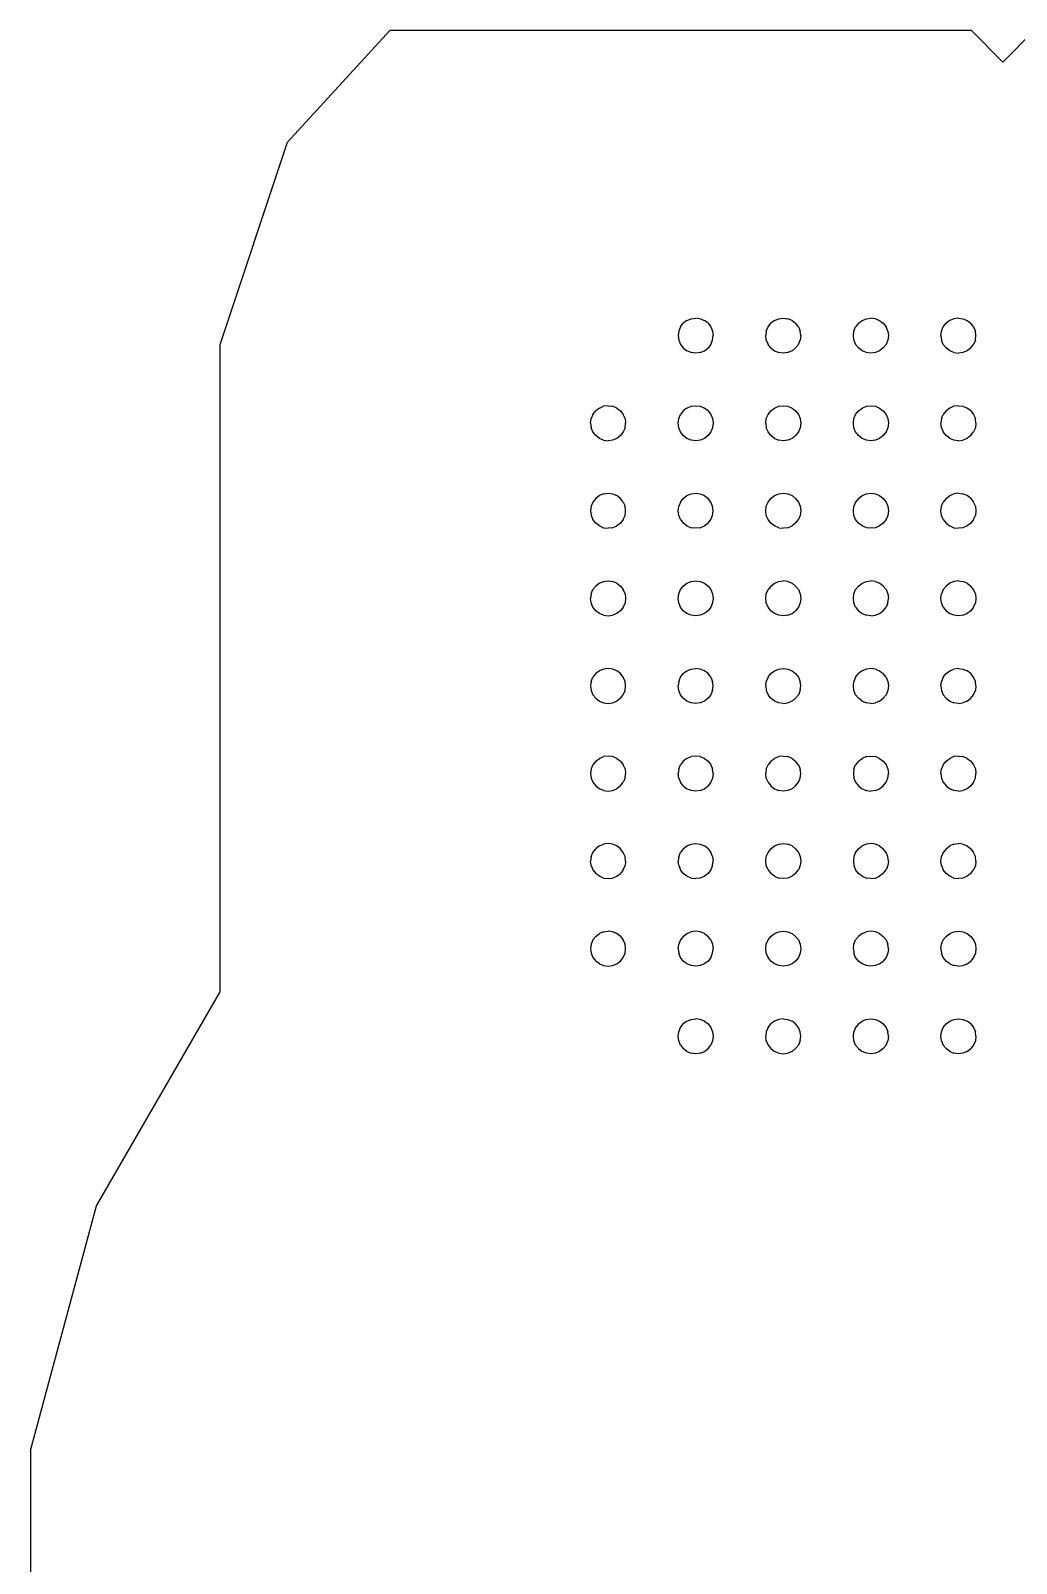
# Model space of a CAD drawing. Extents: x -138 to 138, y -175 to 175.
# Drawn here: x -111 to 1.5, y 0 to 175 of the extents above; entities that cross this region are included whole.
import ezdxf

# ---------------------------------------------------------------- set-up
doc = ezdxf.new("R2010")
doc.units = 0
doc.header["$MEASUREMENT"] = 0
doc.layers.get('0').update_dxf_attribs({"linetype": 'CONTINUOUS'})

msp = doc.modelspace()

# ---------------------------------------------------------------- linework, layer by layer
for p, q in [((-81.69, 162.28), (-69.99, 175)), ((-3.58, 175), (-69.99, 175)), ((-3.58, 175), (0, 171.42)), ((3.58, 175), (0, 171.42)), ((-89.36, 139.16), (-81.69, 162.28)), ((-36.07, 141.91), (-36.49, 141.59)), ((-36.07, 141.91), (-35.59, 142.11)), ((-35.59, 142.11), (-35.07, 142.18)), ((-34.56, 142.11), (-35.07, 142.18)), ((-34.56, 142.11), (-34.07, 141.91)), ((-33.66, 141.59), (-34.07, 141.91)), ((-26.07, 141.91), (-26.49, 141.59)), ((-26.07, 141.91), (-25.59, 142.11)), ((-25.59, 142.11), (-25.07, 142.18)), ((-25.07, 142.18), (-24.56, 142.11)), ((-24.07, 141.91), (-24.56, 142.11)), ((-24.07, 141.91), (-23.66, 141.59)), ((-16.49, 141.59), (-16.07, 141.91)), ((-16.07, 141.91), (-15.59, 142.11)), ((-15.59, 142.11), (-15.07, 142.18)), ((-14.56, 142.11), (-15.07, 142.18)), ((-14.56, 142.11), (-14.07, 141.91)), ((-14.07, 141.91), (-13.66, 141.59)), ((-6.07, 141.91), (-6.49, 141.59)), ((-5.59, 142.11), (-6.07, 141.91)), ((-5.07, 142.18), (-5.59, 142.11)), ((-5.07, 142.18), (-4.56, 142.11)), ((-4.56, 142.11), (-4.07, 141.91)), ((-4.07, 141.91), (-3.66, 141.59)), ((-37.01, 140.7), (-37.07, 140.18)), ((-37.07, 140.18), (-37.01, 139.66)), ((-36.81, 141.18), (-37.01, 140.7)), ((-36.81, 141.18), (-36.49, 141.59)), ((-33.66, 141.59), (-33.34, 141.18)), ((-33.34, 141.18), (-33.14, 140.7)), ((-33.14, 140.7), (-33.07, 140.18)), ((-33.14, 139.66), (-33.07, 140.18)), ((-27.01, 140.7), (-27.07, 140.18)), ((-27.01, 139.66), (-27.07, 140.18)), ((-27.01, 140.7), (-26.81, 141.18)), ((-26.81, 141.18), (-26.49, 141.59)), ((-23.34, 141.18), (-23.66, 141.59)), ((-23.34, 141.18), (-23.14, 140.7)), ((-23.07, 140.18), (-23.14, 140.7)), ((-23.07, 140.18), (-23.14, 139.66)), ((-17.07, 140.18), (-17.01, 140.7)), ((-17.01, 139.66), (-17.07, 140.18)), ((-17.01, 140.7), (-16.81, 141.18)), ((-16.49, 141.59), (-16.81, 141.18)), ((-13.66, 141.59), (-13.34, 141.18)), ((-13.14, 140.7), (-13.34, 141.18)), ((-13.14, 140.7), (-13.07, 140.18)), ((-13.07, 140.18), (-13.14, 139.66)), ((-7.07, 140.18), (-7.01, 140.7)), ((-7.07, 140.18), (-7.01, 139.66)), ((-7.01, 140.7), (-6.81, 141.18)), ((-6.81, 141.18), (-6.49, 141.59)), ((-3.34, 141.18), (-3.66, 141.59)), ((-3.34, 141.18), (-3.14, 140.7)), ((-3.07, 140.18), (-3.14, 140.7)), ((-3.14, 139.66), (-3.07, 140.18)), ((-89.36, 65.24), (-89.36, 139.16)), ((-37.01, 139.66), (-36.81, 139.18)), ((-36.81, 139.18), (-36.49, 138.77)), ((-36.49, 138.77), (-36.07, 138.45)), ((-35.59, 138.25), (-36.07, 138.45)), ((-34.56, 138.25), (-34.07, 138.45)), ((-34.07, 138.45), (-33.66, 138.77)), ((-33.34, 139.18), (-33.66, 138.77)), ((-33.34, 139.18), (-33.14, 139.66)), ((-27.01, 139.66), (-26.81, 139.18)), ((-26.49, 138.77), (-26.81, 139.18)), ((-26.49, 138.77), (-26.07, 138.45)), ((-26.07, 138.45), (-25.59, 138.25)), ((-24.07, 138.45), (-24.56, 138.25)), ((-23.66, 138.77), (-24.07, 138.45)), ((-23.66, 138.77), (-23.34, 139.18)), ((-23.34, 139.18), (-23.14, 139.66)), ((-17.01, 139.66), (-16.81, 139.18)), ((-16.81, 139.18), (-16.49, 138.77)), ((-16.07, 138.45), (-16.49, 138.77)), ((-15.59, 138.25), (-16.07, 138.45)), ((-14.07, 138.45), (-14.56, 138.25)), ((-13.66, 138.77), (-14.07, 138.45)), ((-13.34, 139.18), (-13.66, 138.77)), ((-13.14, 139.66), (-13.34, 139.18)), ((-6.81, 139.18), (-7.01, 139.66)), ((-6.49, 138.77), (-6.81, 139.18)), ((-6.07, 138.45), (-6.49, 138.77)), ((-5.59, 138.25), (-6.07, 138.45)), ((-4.07, 138.45), (-4.56, 138.25)), ((-3.66, 138.77), (-4.07, 138.45)), ((-3.66, 138.77), (-3.34, 139.18)), ((-3.14, 139.66), (-3.34, 139.18)), ((-35.07, 138.18), (-35.59, 138.25)), ((-34.56, 138.25), (-35.07, 138.18)), ((-25.07, 138.18), (-25.59, 138.25)), ((-24.56, 138.25), (-25.07, 138.18)), ((-15.07, 138.18), (-15.59, 138.25)), ((-14.56, 138.25), (-15.07, 138.18)), ((-5.59, 138.25), (-5.07, 138.18)), ((-4.56, 138.25), (-5.07, 138.18)), ((-46.81, 131.18), (-46.49, 131.59)), ((-46.07, 131.91), (-46.49, 131.59)), ((-46.07, 131.91), (-45.59, 132.11)), ((-45.07, 132.18), (-45.59, 132.11)), ((-45.07, 132.18), (-44.56, 132.11)), ((-44.07, 131.91), (-44.56, 132.11)), ((-44.07, 131.91), (-43.66, 131.59)), ((-43.66, 131.59), (-43.34, 131.18)), ((-36.49, 131.59), (-36.81, 131.18)), ((-36.07, 131.91), (-36.49, 131.59)), ((-36.07, 131.91), (-35.59, 132.11)), ((-35.59, 132.11), (-35.07, 132.18)), ((-35.07, 132.18), (-34.56, 132.11)), ((-34.56, 132.11), (-34.07, 131.91)), ((-33.66, 131.59), (-34.07, 131.91)), ((-33.66, 131.59), (-33.34, 131.18)), ((-26.81, 131.18), (-26.49, 131.59)), ((-26.49, 131.59), (-26.07, 131.91)), ((-26.07, 131.91), (-25.59, 132.11)), ((-25.59, 132.11), (-25.07, 132.18)), ((-25.07, 132.18), (-24.56, 132.11)), ((-24.56, 132.11), (-24.07, 131.91)), ((-24.07, 131.91), (-23.66, 131.59)), ((-23.66, 131.59), (-23.34, 131.18)), ((-16.81, 131.18), (-16.49, 131.59)), ((-16.49, 131.59), (-16.07, 131.91)), ((-16.07, 131.91), (-15.59, 132.11)), ((-15.59, 132.11), (-15.07, 132.18)), ((-15.07, 132.18), (-14.56, 132.11)), ((-14.56, 132.11), (-14.07, 131.91)), ((-14.07, 131.91), (-13.66, 131.59)), ((-13.66, 131.59), (-13.34, 131.18)), ((-6.49, 131.59), (-6.81, 131.18)), ((-6.07, 131.91), (-6.49, 131.59)), ((-5.59, 132.11), (-6.07, 131.91)), ((-5.07, 132.18), (-5.59, 132.11)), ((-5.07, 132.18), (-4.56, 132.11)), ((-4.56, 132.11), (-4.07, 131.91)), ((-3.66, 131.59), (-4.07, 131.91)), ((-3.66, 131.59), (-3.34, 131.18)), ((-47.07, 130.18), (-47.01, 130.7)), ((-47.07, 130.18), (-47.01, 129.66)), ((-46.81, 131.18), (-47.01, 130.7)), ((-46.81, 129.18), (-47.01, 129.66)), ((-43.14, 130.7), (-43.34, 131.18)), ((-43.14, 129.66), (-43.34, 129.18)), ((-43.14, 130.7), (-43.07, 130.18)), ((-43.14, 129.66), (-43.07, 130.18)), ((-37.07, 130.18), (-37.01, 130.7)), ((-37.01, 129.66), (-37.07, 130.18)), ((-37.01, 130.7), (-36.81, 131.18)), ((-36.81, 129.18), (-37.01, 129.66)), ((-33.34, 131.18), (-33.14, 130.7)), ((-33.14, 129.66), (-33.34, 129.18)), ((-33.14, 130.7), (-33.07, 130.18)), ((-33.07, 130.18), (-33.14, 129.66)), ((-27.07, 130.18), (-27.01, 130.7)), ((-27.07, 130.18), (-27.01, 129.66)), ((-27.01, 130.7), (-26.81, 131.18)), ((-26.81, 129.18), (-27.01, 129.66)), ((-23.34, 131.18), (-23.14, 130.7)), ((-23.14, 129.66), (-23.34, 129.18)), ((-23.14, 130.7), (-23.07, 130.18)), ((-23.07, 130.18), (-23.14, 129.66)), ((-17.07, 130.18), (-17.01, 130.7)), ((-17.01, 129.66), (-17.07, 130.18)), ((-17.01, 130.7), (-16.81, 131.18)), ((-16.81, 129.18), (-17.01, 129.66)), ((-13.34, 131.18), (-13.14, 130.7)), ((-13.14, 129.66), (-13.34, 129.18)), ((-13.14, 130.7), (-13.07, 130.18)), ((-13.07, 130.18), (-13.14, 129.66)), ((-7.01, 130.7), (-7.07, 130.18)), ((-7.01, 129.66), (-7.07, 130.18)), ((-7.01, 130.7), (-6.81, 131.18)), ((-7.01, 129.66), (-6.81, 129.18)), ((-3.34, 131.18), (-3.14, 130.7)), ((-3.14, 129.66), (-3.34, 129.18)), ((-3.07, 130.18), (-3.14, 130.7)), ((-3.07, 130.18), (-3.14, 129.66)), ((-46.49, 128.77), (-46.81, 129.18)), ((-46.07, 128.45), (-46.49, 128.77)), ((-45.59, 128.25), (-46.07, 128.45)), ((-45.59, 128.25), (-45.07, 128.18)), ((-44.56, 128.25), (-45.07, 128.18)), ((-44.07, 128.45), (-44.56, 128.25)), ((-43.66, 128.77), (-44.07, 128.45)), ((-43.34, 129.18), (-43.66, 128.77)), ((-36.49, 128.77), (-36.81, 129.18)), ((-36.07, 128.45), (-36.49, 128.77)), ((-35.59, 128.25), (-36.07, 128.45)), ((-35.07, 128.18), (-35.59, 128.25)), ((-34.56, 128.25), (-35.07, 128.18)), ((-34.07, 128.45), (-34.56, 128.25)), ((-33.66, 128.77), (-34.07, 128.45)), ((-33.34, 129.18), (-33.66, 128.77)), ((-26.49, 128.77), (-26.81, 129.18)), ((-26.07, 128.45), (-26.49, 128.77)), ((-26.07, 128.45), (-25.59, 128.25)), ((-25.07, 128.18), (-25.59, 128.25)), ((-24.56, 128.25), (-25.07, 128.18)), ((-24.07, 128.45), (-24.56, 128.25)), ((-23.66, 128.77), (-24.07, 128.45)), ((-23.34, 129.18), (-23.66, 128.77)), ((-16.49, 128.77), (-16.81, 129.18)), ((-16.07, 128.45), (-16.49, 128.77)), ((-15.59, 128.25), (-16.07, 128.45)), ((-15.07, 128.18), (-15.59, 128.25)), ((-14.56, 128.25), (-15.07, 128.18)), ((-14.07, 128.45), (-14.56, 128.25)), ((-13.66, 128.77), (-14.07, 128.45)), ((-13.34, 129.18), (-13.66, 128.77)), ((-6.49, 128.77), (-6.81, 129.18)), ((-6.07, 128.45), (-6.49, 128.77)), ((-5.59, 128.25), (-6.07, 128.45)), ((-5.07, 128.18), (-5.59, 128.25)), ((-5.07, 128.18), (-4.56, 128.25)), ((-4.07, 128.45), (-4.56, 128.25)), ((-3.66, 128.77), (-4.07, 128.45)), ((-3.66, 128.77), (-3.34, 129.18)), ((-46.81, 121.18), (-47.01, 120.7)), ((-46.49, 121.59), (-46.81, 121.18)), ((-46.07, 121.91), (-46.49, 121.59)), ((-45.59, 122.11), (-46.07, 121.91)), ((-45.59, 122.11), (-45.07, 122.18)), ((-45.07, 122.18), (-44.56, 122.11)), ((-44.56, 122.11), (-44.07, 121.91)), ((-43.66, 121.59), (-44.07, 121.91)), ((-43.34, 121.18), (-43.66, 121.59)), ((-43.34, 121.18), (-43.14, 120.7)), ((-36.81, 121.18), (-37.01, 120.7)), ((-36.81, 121.18), (-36.49, 121.59)), ((-36.49, 121.59), (-36.07, 121.91)), ((-36.07, 121.91), (-35.59, 122.11)), ((-35.59, 122.11), (-35.07, 122.18)), ((-35.07, 122.18), (-34.56, 122.11)), ((-34.56, 122.11), (-34.07, 121.91)), ((-34.07, 121.91), (-33.66, 121.59)), ((-33.34, 121.18), (-33.66, 121.59)), ((-33.14, 120.7), (-33.34, 121.18)), ((-27.01, 120.7), (-26.81, 121.18)), ((-26.81, 121.18), (-26.49, 121.59)), ((-26.49, 121.59), (-26.07, 121.91)), ((-26.07, 121.91), (-25.59, 122.11)), ((-25.59, 122.11), (-25.07, 122.18)), ((-25.07, 122.18), (-24.56, 122.11)), ((-24.56, 122.11), (-24.07, 121.91)), ((-24.07, 121.91), (-23.66, 121.59)), ((-23.66, 121.59), (-23.34, 121.18)), ((-23.34, 121.18), (-23.14, 120.7)), ((-16.81, 121.18), (-17.01, 120.7)), ((-16.49, 121.59), (-16.81, 121.18)), ((-16.49, 121.59), (-16.07, 121.91)), ((-16.07, 121.91), (-15.59, 122.11)), ((-15.59, 122.11), (-15.07, 122.18)), ((-15.07, 122.18), (-14.56, 122.11)), ((-14.56, 122.11), (-14.07, 121.91)), ((-14.07, 121.91), (-13.66, 121.59)), ((-13.66, 121.59), (-13.34, 121.18)), ((-13.34, 121.18), (-13.14, 120.7)), ((-7.01, 120.7), (-6.81, 121.18)), ((-6.49, 121.59), (-6.81, 121.18)), ((-6.49, 121.59), (-6.07, 121.91)), ((-6.07, 121.91), (-5.59, 122.11)), ((-5.07, 122.18), (-5.59, 122.11)), ((-5.07, 122.18), (-4.56, 122.11)), ((-4.07, 121.91), (-4.56, 122.11)), ((-3.66, 121.59), (-4.07, 121.91)), ((-3.66, 121.59), (-3.34, 121.18)), ((-3.14, 120.7), (-3.34, 121.18)), ((-47.01, 120.7), (-47.07, 120.18)), ((-47.07, 120.18), (-47.01, 119.66)), ((-47.01, 119.66), (-46.81, 119.18)), ((-46.49, 118.77), (-46.81, 119.18)), ((-43.34, 119.18), (-43.66, 118.77)), ((-43.34, 119.18), (-43.14, 119.66)), ((-43.07, 120.18), (-43.14, 120.7)), ((-43.14, 119.66), (-43.07, 120.18)), ((-37.07, 120.18), (-37.01, 120.7)), ((-37.01, 119.66), (-37.07, 120.18)), ((-36.81, 119.18), (-37.01, 119.66)), ((-36.81, 119.18), (-36.49, 118.77)), ((-33.66, 118.77), (-33.34, 119.18)), ((-33.34, 119.18), (-33.14, 119.66)), ((-33.07, 120.18), (-33.14, 120.7)), ((-33.14, 119.66), (-33.07, 120.18)), ((-27.07, 120.18), (-27.01, 120.7)), ((-27.01, 119.66), (-27.07, 120.18)), ((-26.81, 119.18), (-27.01, 119.66)), ((-26.49, 118.77), (-26.81, 119.18)), ((-23.66, 118.77), (-23.34, 119.18)), ((-23.14, 119.66), (-23.34, 119.18)), ((-23.14, 120.7), (-23.07, 120.18)), ((-23.07, 120.18), (-23.14, 119.66)), ((-17.07, 120.18), (-17.01, 120.7)), ((-17.01, 119.66), (-17.07, 120.18)), ((-16.81, 119.18), (-17.01, 119.66)), ((-16.49, 118.77), (-16.81, 119.18)), ((-13.34, 119.18), (-13.66, 118.77)), ((-13.14, 119.66), (-13.34, 119.18)), ((-13.14, 120.7), (-13.07, 120.18)), ((-13.07, 120.18), (-13.14, 119.66)), ((-7.07, 120.18), (-7.01, 120.7)), ((-7.01, 119.66), (-7.07, 120.18)), ((-6.81, 119.18), (-7.01, 119.66)), ((-6.81, 119.18), (-6.49, 118.77)), ((-3.34, 119.18), (-3.66, 118.77)), ((-3.34, 119.18), (-3.14, 119.66)), ((-3.14, 120.7), (-3.07, 120.18)), ((-3.07, 120.18), (-3.14, 119.66)), ((-46.07, 118.45), (-46.49, 118.77)), ((-46.07, 118.45), (-45.59, 118.25)), ((-45.59, 118.25), (-45.07, 118.18)), ((-44.56, 118.25), (-45.07, 118.18)), ((-44.56, 118.25), (-44.07, 118.45)), ((-43.66, 118.77), (-44.07, 118.45)), ((-36.07, 118.45), (-36.49, 118.77)), ((-36.07, 118.45), (-35.59, 118.25)), ((-35.07, 118.18), (-35.59, 118.25)), ((-34.56, 118.25), (-35.07, 118.18)), ((-34.56, 118.25), (-34.07, 118.45)), ((-33.66, 118.77), (-34.07, 118.45)), ((-26.07, 118.45), (-26.49, 118.77)), ((-25.59, 118.25), (-26.07, 118.45)), ((-25.59, 118.25), (-25.07, 118.18)), ((-24.56, 118.25), (-25.07, 118.18)), ((-24.56, 118.25), (-24.07, 118.45)), ((-23.66, 118.77), (-24.07, 118.45)), ((-16.07, 118.45), (-16.49, 118.77)), ((-15.59, 118.25), (-16.07, 118.45)), ((-15.07, 118.18), (-15.59, 118.25)), ((-14.56, 118.25), (-15.07, 118.18)), ((-14.07, 118.45), (-14.56, 118.25)), ((-13.66, 118.77), (-14.07, 118.45)), ((-6.49, 118.77), (-6.07, 118.45)), ((-6.07, 118.45), (-5.59, 118.25)), ((-5.59, 118.25), (-5.07, 118.18)), ((-4.56, 118.25), (-5.07, 118.18)), ((-4.07, 118.45), (-4.56, 118.25)), ((-3.66, 118.77), (-4.07, 118.45)), ((-46.07, 111.91), (-45.59, 112.11)), ((-45.59, 112.11), (-45.07, 112.18)), ((-45.07, 112.18), (-44.56, 112.11)), ((-44.07, 111.91), (-44.56, 112.11)), ((-36.07, 111.91), (-35.59, 112.11)), ((-35.59, 112.11), (-35.07, 112.18)), ((-35.07, 112.18), (-34.56, 112.11)), ((-34.56, 112.11), (-34.07, 111.91)), ((-26.07, 111.91), (-25.59, 112.11)), ((-25.59, 112.11), (-25.07, 112.18)), ((-24.56, 112.11), (-25.07, 112.18)), ((-24.56, 112.11), (-24.07, 111.91)), ((-16.07, 111.91), (-15.59, 112.11)), ((-15.59, 112.11), (-15.07, 112.18)), ((-14.56, 112.11), (-15.07, 112.18)), ((-14.56, 112.11), (-14.07, 111.91)), ((-5.59, 112.11), (-6.07, 111.91)), ((-5.07, 112.18), (-5.59, 112.11)), ((-5.07, 112.18), (-4.56, 112.11)), ((-4.07, 111.91), (-4.56, 112.11)), ((-47.01, 110.7), (-47.07, 110.18)), ((-47.01, 110.7), (-46.81, 111.18)), ((-46.81, 111.18), (-46.49, 111.59)), ((-46.07, 111.91), (-46.49, 111.59)), ((-44.07, 111.91), (-43.66, 111.59)), ((-43.66, 111.59), (-43.34, 111.18)), ((-43.14, 110.7), (-43.34, 111.18)), ((-43.14, 110.7), (-43.07, 110.18)), ((-37.07, 110.18), (-37.01, 110.7)), ((-37.01, 110.7), (-36.81, 111.18)), ((-36.81, 111.18), (-36.49, 111.59)), ((-36.49, 111.59), (-36.07, 111.91)), ((-34.07, 111.91), (-33.66, 111.59)), ((-33.66, 111.59), (-33.34, 111.18)), ((-33.34, 111.18), (-33.14, 110.7)), ((-33.14, 110.7), (-33.07, 110.18)), ((-27.07, 110.18), (-27.01, 110.7)), ((-27.01, 110.7), (-26.81, 111.18)), ((-26.49, 111.59), (-26.81, 111.18)), ((-26.49, 111.59), (-26.07, 111.91)), ((-23.66, 111.59), (-24.07, 111.91)), ((-23.66, 111.59), (-23.34, 111.18)), ((-23.34, 111.18), (-23.14, 110.7)), ((-23.14, 110.7), (-23.07, 110.18)), ((-17.07, 110.18), (-17.01, 110.7)), ((-17.01, 110.7), (-16.81, 111.18)), ((-16.81, 111.18), (-16.49, 111.59)), ((-16.49, 111.59), (-16.07, 111.91)), ((-13.66, 111.59), (-14.07, 111.91)), ((-13.66, 111.59), (-13.34, 111.18)), ((-13.34, 111.18), (-13.14, 110.7)), ((-13.14, 110.7), (-13.07, 110.18)), ((-7.07, 110.18), (-7.01, 110.7)), ((-6.81, 111.18), (-7.01, 110.7)), ((-6.49, 111.59), (-6.81, 111.18)), ((-6.07, 111.91), (-6.49, 111.59)), ((-4.07, 111.91), (-3.66, 111.59)), ((-3.34, 111.18), (-3.66, 111.59)), ((-3.14, 110.7), (-3.34, 111.18)), ((-3.14, 110.7), (-3.07, 110.18)), ((-47.01, 109.66), (-47.07, 110.18)), ((-46.81, 109.18), (-47.01, 109.66)), ((-46.49, 108.77), (-46.81, 109.18)), ((-46.07, 108.45), (-46.49, 108.77)), ((-43.66, 108.77), (-44.07, 108.45)), ((-43.34, 109.18), (-43.66, 108.77)), ((-43.14, 109.66), (-43.34, 109.18)), ((-43.07, 110.18), (-43.14, 109.66)), ((-37.01, 109.66), (-37.07, 110.18)), ((-36.81, 109.18), (-37.01, 109.66)), ((-36.49, 108.77), (-36.81, 109.18)), ((-36.07, 108.45), (-36.49, 108.77)), ((-33.66, 108.77), (-34.07, 108.45)), ((-33.34, 109.18), (-33.66, 108.77)), ((-33.14, 109.66), (-33.34, 109.18)), ((-33.07, 110.18), (-33.14, 109.66)), ((-27.01, 109.66), (-27.07, 110.18)), ((-26.81, 109.18), (-27.01, 109.66)), ((-26.49, 108.77), (-26.81, 109.18)), ((-26.07, 108.45), (-26.49, 108.77)), ((-24.07, 108.45), (-23.66, 108.77)), ((-23.34, 109.18), (-23.66, 108.77)), ((-23.14, 109.66), (-23.34, 109.18)), ((-23.07, 110.18), (-23.14, 109.66)), ((-17.01, 109.66), (-17.07, 110.18)), ((-16.81, 109.18), (-17.01, 109.66)), ((-16.81, 109.18), (-16.49, 108.77)), ((-16.49, 108.77), (-16.07, 108.45)), ((-14.07, 108.45), (-13.66, 108.77)), ((-13.66, 108.77), (-13.34, 109.18)), ((-13.14, 109.66), (-13.34, 109.18)), ((-13.14, 109.66), (-13.07, 110.18)), ((-7.01, 109.66), (-7.07, 110.18)), ((-6.81, 109.18), (-7.01, 109.66)), ((-6.81, 109.18), (-6.49, 108.77)), ((-6.49, 108.77), (-6.07, 108.45)), ((-3.66, 108.77), (-4.07, 108.45)), ((-3.34, 109.18), (-3.66, 108.77)), ((-3.34, 109.18), (-3.14, 109.66)), ((-3.07, 110.18), (-3.14, 109.66)), ((-45.59, 108.25), (-46.07, 108.45)), ((-45.59, 108.25), (-45.07, 108.18)), ((-45.07, 108.18), (-44.56, 108.25)), ((-44.07, 108.45), (-44.56, 108.25)), ((-35.59, 108.25), (-36.07, 108.45)), ((-35.07, 108.18), (-35.59, 108.25)), ((-34.56, 108.25), (-35.07, 108.18)), ((-34.07, 108.45), (-34.56, 108.25)), ((-25.59, 108.25), (-26.07, 108.45)), ((-25.07, 108.18), (-25.59, 108.25)), ((-24.56, 108.25), (-25.07, 108.18)), ((-24.56, 108.25), (-24.07, 108.45)), ((-16.07, 108.45), (-15.59, 108.25)), ((-15.07, 108.18), (-15.59, 108.25)), ((-15.07, 108.18), (-14.56, 108.25)), ((-14.56, 108.25), (-14.07, 108.45)), ((-5.59, 108.25), (-6.07, 108.45)), ((-5.07, 108.18), (-5.59, 108.25)), ((-4.56, 108.25), (-5.07, 108.18)), ((-4.56, 108.25), (-4.07, 108.45)), ((-46.49, 101.59), (-46.81, 101.18)), ((-46.07, 101.91), (-46.49, 101.59)), ((-45.59, 102.11), (-46.07, 101.91)), ((-45.07, 102.18), (-45.59, 102.11)), ((-44.56, 102.11), (-45.07, 102.18)), ((-44.07, 101.91), (-44.56, 102.11)), ((-43.66, 101.59), (-44.07, 101.91)), ((-43.34, 101.18), (-43.66, 101.59)), ((-36.81, 101.18), (-36.49, 101.59)), ((-36.49, 101.59), (-36.07, 101.91)), ((-36.07, 101.91), (-35.59, 102.11)), ((-35.59, 102.11), (-35.07, 102.18)), ((-34.56, 102.11), (-35.07, 102.18)), ((-34.07, 101.91), (-34.56, 102.11)), ((-33.66, 101.59), (-34.07, 101.91)), ((-33.34, 101.18), (-33.66, 101.59)), ((-26.81, 101.18), (-26.49, 101.59)), ((-26.49, 101.59), (-26.07, 101.91)), ((-26.07, 101.91), (-25.59, 102.11)), ((-25.59, 102.11), (-25.07, 102.18)), ((-25.07, 102.18), (-24.56, 102.11)), ((-24.56, 102.11), (-24.07, 101.91)), ((-24.07, 101.91), (-23.66, 101.59)), ((-23.66, 101.59), (-23.34, 101.18)), ((-16.81, 101.18), (-16.49, 101.59)), ((-16.07, 101.91), (-16.49, 101.59)), ((-15.59, 102.11), (-16.07, 101.91)), ((-15.07, 102.18), (-15.59, 102.11)), ((-14.56, 102.11), (-15.07, 102.18)), ((-14.56, 102.11), (-14.07, 101.91)), ((-14.07, 101.91), (-13.66, 101.59)), ((-13.34, 101.18), (-13.66, 101.59)), ((-6.81, 101.18), (-6.49, 101.59)), ((-6.49, 101.59), (-6.07, 101.91)), ((-6.07, 101.91), (-5.59, 102.11)), ((-5.07, 102.18), (-5.59, 102.11)), ((-5.07, 102.18), (-4.56, 102.11)), ((-4.56, 102.11), (-4.07, 101.91)), ((-3.66, 101.59), (-4.07, 101.91)), ((-3.34, 101.18), (-3.66, 101.59)), ((-47.01, 100.7), (-47.07, 100.18)), ((-47.07, 100.18), (-47.01, 99.66)), ((-47.01, 100.7), (-46.81, 101.18)), ((-43.14, 100.7), (-43.34, 101.18)), ((-43.07, 100.18), (-43.14, 100.7)), ((-43.14, 99.66), (-43.07, 100.18)), ((-37.01, 100.7), (-37.07, 100.18)), ((-37.01, 99.66), (-37.07, 100.18)), ((-37.01, 100.7), (-36.81, 101.18)), ((-33.34, 101.18), (-33.14, 100.7)), ((-33.07, 100.18), (-33.14, 100.7)), ((-33.14, 99.66), (-33.07, 100.18)), ((-27.07, 100.18), (-27.01, 100.7)), ((-27.07, 100.18), (-27.01, 99.66)), ((-26.81, 101.18), (-27.01, 100.7)), ((-23.34, 101.18), (-23.14, 100.7)), ((-23.07, 100.18), (-23.14, 100.7)), ((-23.14, 99.66), (-23.07, 100.18)), ((-17.07, 100.18), (-17.01, 100.7)), ((-17.01, 99.66), (-17.07, 100.18)), ((-16.81, 101.18), (-17.01, 100.7)), ((-13.34, 101.18), (-13.14, 100.7)), ((-13.14, 100.7), (-13.07, 100.18)), ((-13.07, 100.18), (-13.14, 99.66)), ((-7.07, 100.18), (-7.01, 100.7)), ((-7.07, 100.18), (-7.01, 99.66)), ((-6.81, 101.18), (-7.01, 100.7)), ((-3.14, 100.7), (-3.34, 101.18)), ((-3.07, 100.18), (-3.14, 100.7)), ((-3.07, 100.18), (-3.14, 99.66)), ((-47.01, 99.66), (-46.81, 99.18)), ((-46.81, 99.18), (-46.49, 98.77)), ((-46.49, 98.77), (-46.07, 98.45)), ((-46.07, 98.45), (-45.59, 98.25)), ((-45.59, 98.25), (-45.07, 98.18)), ((-45.07, 98.18), (-44.56, 98.25)), ((-44.56, 98.25), (-44.07, 98.45)), ((-43.66, 98.77), (-44.07, 98.45)), ((-43.66, 98.77), (-43.34, 99.18)), ((-43.34, 99.18), (-43.14, 99.66)), ((-36.81, 99.18), (-37.01, 99.66)), ((-36.49, 98.77), (-36.81, 99.18)), ((-36.07, 98.45), (-36.49, 98.77)), ((-35.59, 98.25), (-36.07, 98.45)), ((-35.07, 98.18), (-35.59, 98.25)), ((-34.56, 98.25), (-35.07, 98.18)), ((-34.07, 98.45), (-34.56, 98.25)), ((-33.66, 98.77), (-34.07, 98.45)), ((-33.34, 99.18), (-33.66, 98.77)), ((-33.14, 99.66), (-33.34, 99.18)), ((-27.01, 99.66), (-26.81, 99.18)), ((-26.49, 98.77), (-26.81, 99.18)), ((-26.07, 98.45), (-26.49, 98.77)), ((-25.59, 98.25), (-26.07, 98.45)), ((-25.07, 98.18), (-25.59, 98.25)), ((-25.07, 98.18), (-24.56, 98.25)), ((-24.07, 98.45), (-24.56, 98.25)), ((-23.66, 98.77), (-24.07, 98.45)), ((-23.34, 99.18), (-23.66, 98.77)), ((-23.14, 99.66), (-23.34, 99.18)), ((-16.81, 99.18), (-17.01, 99.66)), ((-16.49, 98.77), (-16.81, 99.18)), ((-16.07, 98.45), (-16.49, 98.77)), ((-16.07, 98.45), (-15.59, 98.25)), ((-15.07, 98.18), (-15.59, 98.25)), ((-15.07, 98.18), (-14.56, 98.25)), ((-14.07, 98.45), (-14.56, 98.25)), ((-14.07, 98.45), (-13.66, 98.77)), ((-13.34, 99.18), (-13.66, 98.77)), ((-13.14, 99.66), (-13.34, 99.18)), ((-7.01, 99.66), (-6.81, 99.18)), ((-6.81, 99.18), (-6.49, 98.77)), ((-6.49, 98.77), (-6.07, 98.45)), ((-6.07, 98.45), (-5.59, 98.25)), ((-5.07, 98.18), (-5.59, 98.25)), ((-5.07, 98.18), (-4.56, 98.25)), ((-4.07, 98.45), (-4.56, 98.25)), ((-4.07, 98.45), (-3.66, 98.77)), ((-3.66, 98.77), (-3.34, 99.18)), ((-3.34, 99.18), (-3.14, 99.66)), ((-46.81, 91.18), (-47.01, 90.7)), ((-46.49, 91.59), (-46.81, 91.18)), ((-46.49, 91.59), (-46.07, 91.91)), ((-46.07, 91.91), (-45.59, 92.11)), ((-45.07, 92.18), (-45.59, 92.11)), ((-44.56, 92.11), (-45.07, 92.18)), ((-44.07, 91.91), (-44.56, 92.11)), ((-44.07, 91.91), (-43.66, 91.59)), ((-43.66, 91.59), (-43.34, 91.18)), ((-43.14, 90.7), (-43.34, 91.18)), ((-37.01, 90.7), (-36.81, 91.18)), ((-36.49, 91.59), (-36.81, 91.18)), ((-36.07, 91.91), (-36.49, 91.59)), ((-36.07, 91.91), (-35.59, 92.11)), ((-35.07, 92.18), (-35.59, 92.11)), ((-34.56, 92.11), (-35.07, 92.18)), ((-34.56, 92.11), (-34.07, 91.91)), ((-34.07, 91.91), (-33.66, 91.59)), ((-33.66, 91.59), (-33.34, 91.18)), ((-33.34, 91.18), (-33.14, 90.7)), ((-27.01, 90.7), (-26.81, 91.18)), ((-26.49, 91.59), (-26.81, 91.18)), ((-26.49, 91.59), (-26.07, 91.91)), ((-25.59, 92.11), (-26.07, 91.91)), ((-25.07, 92.18), (-25.59, 92.11)), ((-25.07, 92.18), (-24.56, 92.11)), ((-24.07, 91.91), (-24.56, 92.11)), ((-24.07, 91.91), (-23.66, 91.59)), ((-23.34, 91.18), (-23.66, 91.59)), ((-23.34, 91.18), (-23.14, 90.7)), ((-17.01, 90.7), (-16.81, 91.18)), ((-16.49, 91.59), (-16.81, 91.18)), ((-16.49, 91.59), (-16.07, 91.91)), ((-15.59, 92.11), (-16.07, 91.91)), ((-15.59, 92.11), (-15.07, 92.18)), ((-15.07, 92.18), (-14.56, 92.11)), ((-14.07, 91.91), (-14.56, 92.11)), ((-14.07, 91.91), (-13.66, 91.59)), ((-13.66, 91.59), (-13.34, 91.18)), ((-13.34, 91.18), (-13.14, 90.7)), ((-6.81, 91.18), (-7.01, 90.7)), ((-6.81, 91.18), (-6.49, 91.59)), ((-6.49, 91.59), (-6.07, 91.91)), ((-5.59, 92.11), (-6.07, 91.91)), ((-5.07, 92.18), (-5.59, 92.11)), ((-5.07, 92.18), (-4.56, 92.11)), ((-4.07, 91.91), (-4.56, 92.11)), ((-4.07, 91.91), (-3.66, 91.59)), ((-3.66, 91.59), (-3.34, 91.18)), ((-3.34, 91.18), (-3.14, 90.7)), ((-47.01, 90.7), (-47.07, 90.18)), ((-47.07, 90.18), (-47.01, 89.66)), ((-47.01, 89.66), (-46.81, 89.18)), ((-43.14, 89.66), (-43.34, 89.18)), ((-43.14, 90.7), (-43.07, 90.18)), ((-43.14, 89.66), (-43.07, 90.18)), ((-37.01, 90.7), (-37.07, 90.18)), ((-37.01, 89.66), (-37.07, 90.18)), ((-37.01, 89.66), (-36.81, 89.18)), ((-33.14, 89.66), (-33.34, 89.18)), ((-33.07, 90.18), (-33.14, 90.7)), ((-33.07, 90.18), (-33.14, 89.66)), ((-27.01, 90.7), (-27.07, 90.18)), ((-27.01, 89.66), (-27.07, 90.18)), ((-26.81, 89.18), (-27.01, 89.66)), ((-23.34, 89.18), (-23.14, 89.66)), ((-23.07, 90.18), (-23.14, 90.7)), ((-23.14, 89.66), (-23.07, 90.18)), ((-17.01, 90.7), (-17.07, 90.18)), ((-17.07, 90.18), (-17.01, 89.66)), ((-17.01, 89.66), (-16.81, 89.18)), ((-13.34, 89.18), (-13.14, 89.66)), ((-13.14, 90.7), (-13.07, 90.18)), ((-13.14, 89.66), (-13.07, 90.18)), ((-7.07, 90.18), (-7.01, 90.7)), ((-7.07, 90.18), (-7.01, 89.66)), ((-7.01, 89.66), (-6.81, 89.18)), ((-3.34, 89.18), (-3.14, 89.66)), ((-3.14, 90.7), (-3.07, 90.18)), ((-3.14, 89.66), (-3.07, 90.18)), ((-46.81, 89.18), (-46.49, 88.77)), ((-46.49, 88.77), (-46.07, 88.45)), ((-45.59, 88.25), (-46.07, 88.45)), ((-45.59, 88.25), (-45.07, 88.18)), ((-45.07, 88.18), (-44.56, 88.25)), ((-44.56, 88.25), (-44.07, 88.45)), ((-43.66, 88.77), (-44.07, 88.45)), ((-43.66, 88.77), (-43.34, 89.18)), ((-36.49, 88.77), (-36.81, 89.18)), ((-36.49, 88.77), (-36.07, 88.45)), ((-35.59, 88.25), (-36.07, 88.45)), ((-35.07, 88.18), (-35.59, 88.25)), ((-34.56, 88.25), (-35.07, 88.18)), ((-34.56, 88.25), (-34.07, 88.45)), ((-34.07, 88.45), (-33.66, 88.77)), ((-33.34, 89.18), (-33.66, 88.77)), ((-26.81, 89.18), (-26.49, 88.77)), ((-26.49, 88.77), (-26.07, 88.45)), ((-26.07, 88.45), (-25.59, 88.25)), ((-25.07, 88.18), (-25.59, 88.25)), ((-24.56, 88.25), (-25.07, 88.18)), ((-24.07, 88.45), (-24.56, 88.25)), ((-23.66, 88.77), (-24.07, 88.45)), ((-23.66, 88.77), (-23.34, 89.18)), ((-16.81, 89.18), (-16.49, 88.77)), ((-16.49, 88.77), (-16.07, 88.45)), ((-16.07, 88.45), (-15.59, 88.25)), ((-15.59, 88.25), (-15.07, 88.18)), ((-14.56, 88.25), (-15.07, 88.18)), ((-14.56, 88.25), (-14.07, 88.45)), ((-14.07, 88.45), (-13.66, 88.77)), ((-13.66, 88.77), (-13.34, 89.18)), ((-6.81, 89.18), (-6.49, 88.77)), ((-6.49, 88.77), (-6.07, 88.45)), ((-5.59, 88.25), (-6.07, 88.45)), ((-5.07, 88.18), (-5.59, 88.25)), ((-5.07, 88.18), (-4.56, 88.25)), ((-4.07, 88.45), (-4.56, 88.25)), ((-3.66, 88.77), (-4.07, 88.45)), ((-3.34, 89.18), (-3.66, 88.77)), ((-47.01, 80.7), (-47.07, 80.18)), ((-47.01, 80.7), (-46.81, 81.18)), ((-46.81, 81.18), (-46.49, 81.59)), ((-46.07, 81.91), (-46.49, 81.59)), ((-46.07, 81.91), (-45.59, 82.11)), ((-45.07, 82.18), (-45.59, 82.11)), ((-44.56, 82.11), (-45.07, 82.18)), ((-44.07, 81.91), (-44.56, 82.11)), ((-43.66, 81.59), (-44.07, 81.91)), ((-43.34, 81.18), (-43.66, 81.59)), ((-43.14, 80.7), (-43.34, 81.18)), ((-43.07, 80.18), (-43.14, 80.7)), ((-37.01, 80.7), (-37.07, 80.18)), ((-37.01, 80.7), (-36.81, 81.18)), ((-36.49, 81.59), (-36.81, 81.18)), ((-36.49, 81.59), (-36.07, 81.91)), ((-36.07, 81.91), (-35.59, 82.11)), ((-35.59, 82.11), (-35.07, 82.18)), ((-35.07, 82.18), (-34.56, 82.11)), ((-34.56, 82.11), (-34.07, 81.91)), ((-33.66, 81.59), (-34.07, 81.91)), ((-33.66, 81.59), (-33.34, 81.18)), ((-33.14, 80.7), (-33.34, 81.18)), ((-33.14, 80.7), (-33.07, 80.18)), ((-27.07, 80.18), (-27.01, 80.7)), ((-27.01, 80.7), (-26.81, 81.18)), ((-26.81, 81.18), (-26.49, 81.59)), ((-26.49, 81.59), (-26.07, 81.91)), ((-26.07, 81.91), (-25.59, 82.11)), ((-25.59, 82.11), (-25.07, 82.18)), ((-25.07, 82.18), (-24.56, 82.11)), ((-24.07, 81.91), (-24.56, 82.11)), ((-23.66, 81.59), (-24.07, 81.91)), ((-23.66, 81.59), (-23.34, 81.18)), ((-23.34, 81.18), (-23.14, 80.7)), ((-23.14, 80.7), (-23.07, 80.18)), ((-17.01, 80.7), (-17.07, 80.18)), ((-16.81, 81.18), (-17.01, 80.7)), ((-16.81, 81.18), (-16.49, 81.59)), ((-16.49, 81.59), (-16.07, 81.91)), ((-15.59, 82.11), (-16.07, 81.91)), ((-15.07, 82.18), (-15.59, 82.11)), ((-14.56, 82.11), (-15.07, 82.18)), ((-14.07, 81.91), (-14.56, 82.11)), ((-14.07, 81.91), (-13.66, 81.59)), ((-13.34, 81.18), (-13.66, 81.59)), ((-13.14, 80.7), (-13.34, 81.18)), ((-13.07, 80.18), (-13.14, 80.7)), ((-7.07, 80.18), (-7.01, 80.7)), ((-6.81, 81.18), (-7.01, 80.7)), ((-6.49, 81.59), (-6.81, 81.18)), ((-6.49, 81.59), (-6.07, 81.91)), ((-5.59, 82.11), (-6.07, 81.91)), ((-5.59, 82.11), (-5.07, 82.18)), ((-4.56, 82.11), (-5.07, 82.18)), ((-4.56, 82.11), (-4.07, 81.91)), ((-4.07, 81.91), (-3.66, 81.59)), ((-3.66, 81.59), (-3.34, 81.18)), ((-3.14, 80.7), (-3.34, 81.18)), ((-3.07, 80.18), (-3.14, 80.7)), ((-47.01, 79.66), (-47.07, 80.18)), ((-47.01, 79.66), (-46.81, 79.18)), ((-46.81, 79.18), (-46.49, 78.77)), ((-46.07, 78.45), (-46.49, 78.77)), ((-44.07, 78.45), (-43.66, 78.77)), ((-43.34, 79.18), (-43.66, 78.77)), ((-43.34, 79.18), (-43.14, 79.66)), ((-43.07, 80.18), (-43.14, 79.66)), ((-37.01, 79.66), (-37.07, 80.18)), ((-37.01, 79.66), (-36.81, 79.18)), ((-36.49, 78.77), (-36.81, 79.18)), ((-36.07, 78.45), (-36.49, 78.77)), ((-33.66, 78.77), (-34.07, 78.45)), ((-33.34, 79.18), (-33.66, 78.77)), ((-33.14, 79.66), (-33.34, 79.18)), ((-33.14, 79.66), (-33.07, 80.18)), ((-27.01, 79.66), (-27.07, 80.18)), ((-26.81, 79.18), (-27.01, 79.66)), ((-26.81, 79.18), (-26.49, 78.77)), ((-26.07, 78.45), (-26.49, 78.77)), ((-23.66, 78.77), (-24.07, 78.45)), ((-23.66, 78.77), (-23.34, 79.18)), ((-23.14, 79.66), (-23.34, 79.18)), ((-23.07, 80.18), (-23.14, 79.66)), ((-17.07, 80.18), (-17.01, 79.66)), ((-17.01, 79.66), (-16.81, 79.18)), ((-16.49, 78.77), (-16.81, 79.18)), ((-16.07, 78.45), (-16.49, 78.77)), ((-13.66, 78.77), (-14.07, 78.45)), ((-13.66, 78.77), (-13.34, 79.18)), ((-13.14, 79.66), (-13.34, 79.18)), ((-13.07, 80.18), (-13.14, 79.66)), ((-7.01, 79.66), (-7.07, 80.18)), ((-7.01, 79.66), (-6.81, 79.18)), ((-6.49, 78.77), (-6.81, 79.18)), ((-6.07, 78.45), (-6.49, 78.77)), ((-3.66, 78.77), (-4.07, 78.45)), ((-3.66, 78.77), (-3.34, 79.18)), ((-3.14, 79.66), (-3.34, 79.18)), ((-3.07, 80.18), (-3.14, 79.66)), ((-45.59, 78.25), (-46.07, 78.45)), ((-45.59, 78.25), (-45.07, 78.18)), ((-45.07, 78.18), (-44.56, 78.25)), ((-44.56, 78.25), (-44.07, 78.45)), ((-35.59, 78.25), (-36.07, 78.45)), ((-35.59, 78.25), (-35.07, 78.18)), ((-34.56, 78.25), (-35.07, 78.18)), ((-34.07, 78.45), (-34.56, 78.25)), ((-26.07, 78.45), (-25.59, 78.25)), ((-25.07, 78.18), (-25.59, 78.25)), ((-24.56, 78.25), (-25.07, 78.18)), ((-24.07, 78.45), (-24.56, 78.25)), ((-16.07, 78.45), (-15.59, 78.25)), ((-15.07, 78.18), (-15.59, 78.25)), ((-15.07, 78.18), (-14.56, 78.25)), ((-14.56, 78.25), (-14.07, 78.45)), ((-5.59, 78.25), (-6.07, 78.45)), ((-5.59, 78.25), (-5.07, 78.18)), ((-4.56, 78.25), (-5.07, 78.18)), ((-4.07, 78.45), (-4.56, 78.25)), ((-46.49, 71.59), (-46.07, 71.91)), ((-45.59, 72.11), (-46.07, 71.91)), ((-45.59, 72.11), (-45.07, 72.18)), ((-44.56, 72.11), (-45.07, 72.18)), ((-44.07, 71.91), (-44.56, 72.11)), ((-43.66, 71.59), (-44.07, 71.91)), ((-36.49, 71.59), (-36.07, 71.91)), ((-36.07, 71.91), (-35.59, 72.11)), ((-35.07, 72.18), (-35.59, 72.11)), ((-34.56, 72.11), (-35.07, 72.18)), ((-34.07, 71.91), (-34.56, 72.11)), ((-34.07, 71.91), (-33.66, 71.59)), ((-26.49, 71.59), (-26.07, 71.91)), ((-26.07, 71.91), (-25.59, 72.11)), ((-25.59, 72.11), (-25.07, 72.18)), ((-25.07, 72.18), (-24.56, 72.11)), ((-24.56, 72.11), (-24.07, 71.91)), ((-24.07, 71.91), (-23.66, 71.59)), ((-16.07, 71.91), (-16.49, 71.59)), ((-16.07, 71.91), (-15.59, 72.11)), ((-15.07, 72.18), (-15.59, 72.11)), ((-14.56, 72.11), (-15.07, 72.18)), ((-14.07, 71.91), (-14.56, 72.11)), ((-14.07, 71.91), (-13.66, 71.59)), ((-6.49, 71.59), (-6.07, 71.91)), ((-6.07, 71.91), (-5.59, 72.11)), ((-5.59, 72.11), (-5.07, 72.18)), ((-5.07, 72.18), (-4.56, 72.11)), ((-4.56, 72.11), (-4.07, 71.91)), ((-4.07, 71.91), (-3.66, 71.59)), ((-47.01, 70.7), (-47.07, 70.18)), ((-47.07, 70.18), (-47.01, 69.66)), ((-46.81, 71.18), (-47.01, 70.7)), ((-46.81, 71.18), (-46.49, 71.59)), ((-43.66, 71.59), (-43.34, 71.18)), ((-43.14, 70.7), (-43.34, 71.18)), ((-43.07, 70.18), (-43.14, 70.7)), ((-43.14, 69.66), (-43.07, 70.18)), ((-37.07, 70.18), (-37.01, 70.7)), ((-37.07, 70.18), (-37.01, 69.66)), ((-36.81, 71.18), (-37.01, 70.7)), ((-36.49, 71.59), (-36.81, 71.18)), ((-33.34, 71.18), (-33.66, 71.59)), ((-33.34, 71.18), (-33.14, 70.7)), ((-33.14, 70.7), (-33.07, 70.18)), ((-33.14, 69.66), (-33.07, 70.18)), ((-27.07, 70.18), (-27.01, 70.7)), ((-27.01, 69.66), (-27.07, 70.18)), ((-27.01, 70.7), (-26.81, 71.18)), ((-26.81, 71.18), (-26.49, 71.59)), ((-23.66, 71.59), (-23.34, 71.18)), ((-23.34, 71.18), (-23.14, 70.7)), ((-23.14, 70.7), (-23.07, 70.18)), ((-23.07, 70.18), (-23.14, 69.66)), ((-17.07, 70.18), (-17.01, 70.7)), ((-17.07, 70.18), (-17.01, 69.66)), ((-17.01, 70.7), (-16.81, 71.18)), ((-16.81, 71.18), (-16.49, 71.59)), ((-13.34, 71.18), (-13.66, 71.59)), ((-13.34, 71.18), (-13.14, 70.7)), ((-13.07, 70.18), (-13.14, 70.7)), ((-13.07, 70.18), (-13.14, 69.66)), ((-7.07, 70.18), (-7.01, 70.7)), ((-7.07, 70.18), (-7.01, 69.66)), ((-7.01, 70.7), (-6.81, 71.18)), ((-6.49, 71.59), (-6.81, 71.18)), ((-3.66, 71.59), (-3.34, 71.18)), ((-3.34, 71.18), (-3.14, 70.7)), ((-3.14, 70.7), (-3.07, 70.18)), ((-3.07, 70.18), (-3.14, 69.66)), ((-47.01, 69.66), (-46.81, 69.18)), ((-46.81, 69.18), (-46.49, 68.77)), ((-46.07, 68.45), (-46.49, 68.77)), ((-46.07, 68.45), (-45.59, 68.25)), ((-44.56, 68.25), (-44.07, 68.45)), ((-44.07, 68.45), (-43.66, 68.77)), ((-43.66, 68.77), (-43.34, 69.18)), ((-43.34, 69.18), (-43.14, 69.66)), ((-36.81, 69.18), (-37.01, 69.66)), ((-36.49, 68.77), (-36.81, 69.18)), ((-36.07, 68.45), (-36.49, 68.77)), ((-35.59, 68.25), (-36.07, 68.45)), ((-34.07, 68.45), (-34.56, 68.25)), ((-33.66, 68.77), (-34.07, 68.45)), ((-33.34, 69.18), (-33.66, 68.77)), ((-33.34, 69.18), (-33.14, 69.66)), ((-26.81, 69.18), (-27.01, 69.66)), ((-26.49, 68.77), (-26.81, 69.18)), ((-26.07, 68.45), (-26.49, 68.77)), ((-25.59, 68.25), (-26.07, 68.45)), ((-24.07, 68.45), (-24.56, 68.25)), ((-23.66, 68.77), (-24.07, 68.45)), ((-23.34, 69.18), (-23.66, 68.77)), ((-23.14, 69.66), (-23.34, 69.18)), ((-16.81, 69.18), (-17.01, 69.66)), ((-16.49, 68.77), (-16.81, 69.18)), ((-16.07, 68.45), (-16.49, 68.77)), ((-15.59, 68.25), (-16.07, 68.45)), ((-14.07, 68.45), (-14.56, 68.25)), ((-14.07, 68.45), (-13.66, 68.77)), ((-13.34, 69.18), (-13.66, 68.77)), ((-13.14, 69.66), (-13.34, 69.18)), ((-6.81, 69.18), (-7.01, 69.66)), ((-6.49, 68.77), (-6.81, 69.18)), ((-6.07, 68.45), (-6.49, 68.77)), ((-6.07, 68.45), (-5.59, 68.25)), ((-4.56, 68.25), (-4.07, 68.45)), ((-4.07, 68.45), (-3.66, 68.77)), ((-3.34, 69.18), (-3.66, 68.77)), ((-3.14, 69.66), (-3.34, 69.18)), ((-45.59, 68.25), (-45.07, 68.18)), ((-45.07, 68.18), (-44.56, 68.25)), ((-35.07, 68.18), (-35.59, 68.25)), ((-34.56, 68.25), (-35.07, 68.18)), ((-25.07, 68.18), (-25.59, 68.25)), ((-24.56, 68.25), (-25.07, 68.18)), ((-15.07, 68.18), (-15.59, 68.25)), ((-14.56, 68.25), (-15.07, 68.18)), ((-5.07, 68.18), (-5.59, 68.25)), ((-5.07, 68.18), (-4.56, 68.25)), ((-103.49, 40.83), (-89.36, 65.24)), ((-36.81, 61.18), (-36.49, 61.59)), ((-36.07, 61.91), (-36.49, 61.59)), ((-36.07, 61.91), (-35.59, 62.11)), ((-35.59, 62.11), (-35.07, 62.18)), ((-34.56, 62.11), (-35.07, 62.18)), ((-34.07, 61.91), (-34.56, 62.11)), ((-34.07, 61.91), (-33.66, 61.59)), ((-33.66, 61.59), (-33.34, 61.18)), ((-26.81, 61.18), (-26.49, 61.59)), ((-26.07, 61.91), (-26.49, 61.59)), ((-25.59, 62.11), (-26.07, 61.91)), ((-25.07, 62.18), (-25.59, 62.11)), ((-25.07, 62.18), (-24.56, 62.11)), ((-24.56, 62.11), (-24.07, 61.91)), ((-23.66, 61.59), (-24.07, 61.91)), ((-23.34, 61.18), (-23.66, 61.59)), ((-16.49, 61.59), (-16.81, 61.18)), ((-16.49, 61.59), (-16.07, 61.91)), ((-15.59, 62.11), (-16.07, 61.91)), ((-15.59, 62.11), (-15.07, 62.18)), ((-15.07, 62.18), (-14.56, 62.11)), ((-14.56, 62.11), (-14.07, 61.91)), ((-14.07, 61.91), (-13.66, 61.59)), ((-13.66, 61.59), (-13.34, 61.18)), ((-6.81, 61.18), (-6.49, 61.59)), ((-6.49, 61.59), (-6.07, 61.91)), ((-6.07, 61.91), (-5.59, 62.11)), ((-5.59, 62.11), (-5.07, 62.18)), ((-5.07, 62.18), (-4.56, 62.11)), ((-4.56, 62.11), (-4.07, 61.91)), ((-3.66, 61.59), (-4.07, 61.91)), ((-3.66, 61.59), (-3.34, 61.18)), ((-37.07, 60.18), (-37.01, 60.7)), ((-37.01, 59.66), (-37.07, 60.18)), ((-37.01, 60.7), (-36.81, 61.18)), ((-36.81, 59.18), (-37.01, 59.66)), ((-33.34, 61.18), (-33.14, 60.7)), ((-33.14, 59.66), (-33.34, 59.18)), ((-33.14, 60.7), (-33.07, 60.18)), ((-33.07, 60.18), (-33.14, 59.66)), ((-27.01, 60.7), (-27.07, 60.18)), ((-27.01, 59.66), (-27.07, 60.18)), ((-26.81, 61.18), (-27.01, 60.7)), ((-27.01, 59.66), (-26.81, 59.18)), ((-23.14, 60.7), (-23.34, 61.18)), ((-23.14, 59.66), (-23.34, 59.18)), ((-23.07, 60.18), (-23.14, 60.7)), ((-23.14, 59.66), (-23.07, 60.18)), ((-17.07, 60.18), (-17.01, 60.7)), ((-17.01, 59.66), (-17.07, 60.18)), ((-16.81, 61.18), (-17.01, 60.7)), ((-16.81, 59.18), (-17.01, 59.66)), ((-13.34, 61.18), (-13.14, 60.7)), ((-13.34, 59.18), (-13.14, 59.66)), ((-13.07, 60.18), (-13.14, 60.7)), ((-13.07, 60.18), (-13.14, 59.66)), ((-7.07, 60.18), (-7.01, 60.7)), ((-7.01, 59.66), (-7.07, 60.18)), ((-7.01, 60.7), (-6.81, 61.18)), ((-7.01, 59.66), (-6.81, 59.18)), ((-3.34, 61.18), (-3.14, 60.7)), ((-3.14, 59.66), (-3.34, 59.18)), ((-3.07, 60.18), (-3.14, 60.7)), ((-3.07, 60.18), (-3.14, 59.66)), ((-36.81, 59.18), (-36.49, 58.77)), ((-36.07, 58.45), (-36.49, 58.77)), ((-36.07, 58.45), (-35.59, 58.25)), ((-35.07, 58.18), (-35.59, 58.25)), ((-34.56, 58.25), (-35.07, 58.18)), ((-34.56, 58.25), (-34.07, 58.45)), ((-34.07, 58.45), (-33.66, 58.77)), ((-33.66, 58.77), (-33.34, 59.18)), ((-26.81, 59.18), (-26.49, 58.77)), ((-26.49, 58.77), (-26.07, 58.45)), ((-25.59, 58.25), (-26.07, 58.45)), ((-25.59, 58.25), (-25.07, 58.18)), ((-25.07, 58.18), (-24.56, 58.25)), ((-24.07, 58.45), (-24.56, 58.25)), ((-24.07, 58.45), (-23.66, 58.77)), ((-23.34, 59.18), (-23.66, 58.77)), ((-16.49, 58.77), (-16.81, 59.18)), ((-16.49, 58.77), (-16.07, 58.45)), ((-15.59, 58.25), (-16.07, 58.45)), ((-15.07, 58.18), (-15.59, 58.25)), ((-14.56, 58.25), (-15.07, 58.18)), ((-14.07, 58.45), (-14.56, 58.25)), ((-13.66, 58.77), (-14.07, 58.45)), ((-13.66, 58.77), (-13.34, 59.18)), ((-6.81, 59.18), (-6.49, 58.77)), ((-6.07, 58.45), (-6.49, 58.77)), ((-6.07, 58.45), (-5.59, 58.25)), ((-5.07, 58.18), (-5.59, 58.25)), ((-4.56, 58.25), (-5.07, 58.18)), ((-4.07, 58.45), (-4.56, 58.25)), ((-4.07, 58.45), (-3.66, 58.77)), ((-3.34, 59.18), (-3.66, 58.77)), ((-111, 12.87), (-103.49, 40.83)), ((-111, 12.87), (-111, -12.49))]:
    msp.add_line(p, q)

doc.saveas('drawing.dxf')
